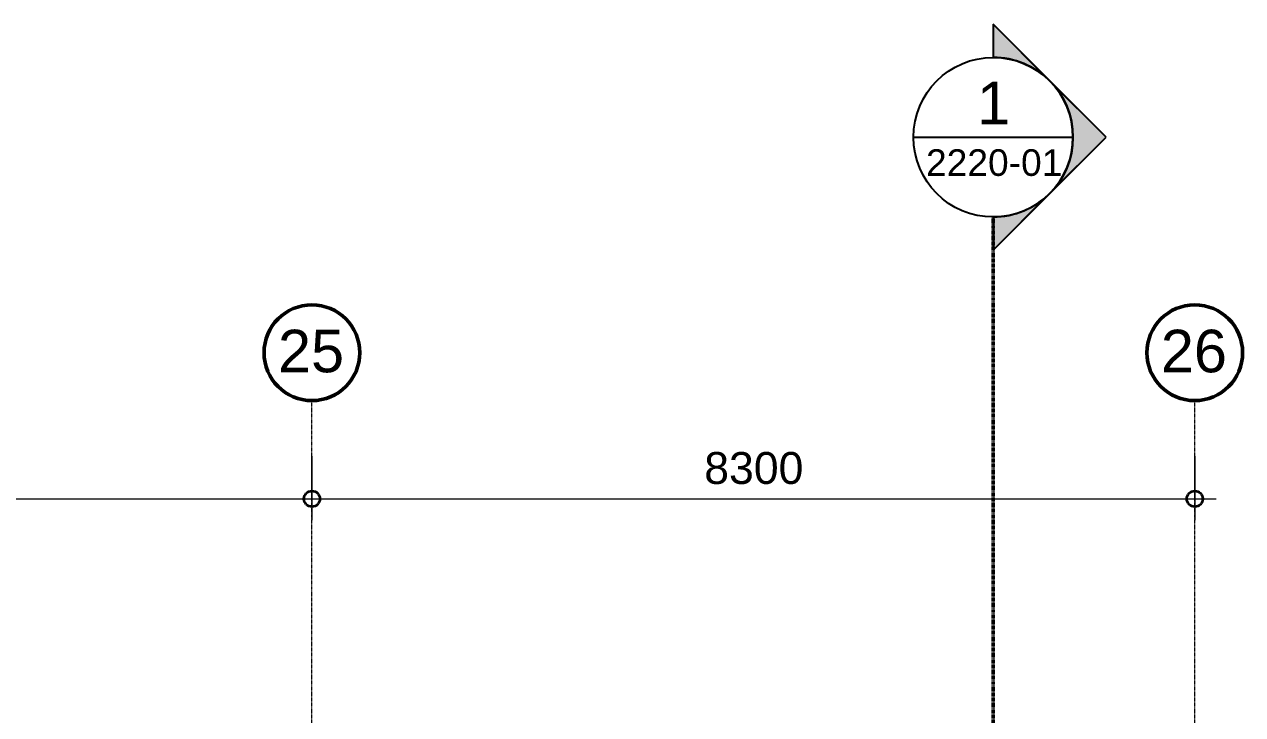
# Model space of a CAD drawing. Header units: millimetres. Extents: x -672391 to -598136, y -134 to 46410.
# Drawn here: x -635621 to -624167, y 39920 to 46410 of the extents above; entities that cross this region are included whole.
import ezdxf

# ---------------------------------------------------------------- set-up
doc = ezdxf.new("R2010")
doc.units = ezdxf.units.MM
doc.linetypes.add('DPA_Grid _ Level 100', pattern=[10, 5.5, -1.6, 1.3, -1.6])
for name, color, linetype, lineweight in [('A-ANNO-DIMS', 1, 'Continuous', 9), ('A-ANNO-DIMS-100', 1, 'Continuous', 9), ('G-ANNO-SECL', 3, 'Continuous', 9), ('S-GRID', 251, 'Continuous', 9), ('S-GRID-IDEN', 3, 'Continuous', 50)]:
    doc.layers.add(name, color=color, linetype=linetype, lineweight=lineweight)
doc.styles.add('Arial', font='arial.ttf', dxfattribs={"height": 400})
doc.styles.add('Arial_1', font='arial.ttf', dxfattribs={"height": 250})
doc.styles.add('Arial_3', font='arial.ttf', dxfattribs={"height": 300})
doc.dimstyles.new('DPA-DIM-3_0_C-C', dxfattribs={"dimscale": 304.8, "dimtxt": 306.07782, "dimasz": 0.492126, "dimexe": 0.656168, "dimexo": 0.0625, "dimgap": 0.164042, "dimtad": 1, "dimdec": 0, "dimzin": 0, "dimdsep": 46, "dimtxsty": 'Arial_3', "dimblk1": 'DOTBLANK', "dimblk2": 'DOTBLANK', "dimsah": 1, "dimcen": 0.09, "dimdle": 0.656168, "dimadec": 8, "dimazin": 0, "dimtfac": 1, "dimtdec": 4, "dimtix": 1, "dimtmove": 0, "dimatfit": 3, "dimfxl": 1.312336, "dimfxlon": 1, "dimtvp": 1, "dimtolj": 1, "dimtzin": 0, "dimarcsym": 2})

# ---------------------------------------------------------------- blocks, each defined once
blk = doc.blocks.new('Grid - 100 Scale-2291345-4212-01 ENLARGED ENTRANCE 2 GROUND LEVEL - REFLECTED CEILING PLAN')
at = {"layer": 'S-GRID-IDEN'}
blk.add_circle((0, 0), 4.5, dxfattribs=at)
blk = doc.blocks.new('DIMBLOCK1-4212-01 ENLARGED ENTRANCE 2 GROUND LEVEL - REFLECTED CEILING PLAN')
at = {"layer": 'A-ANNO-DIMS-100'}
for p, q in [((-654042, 42349), (-654042, 41749)), ((-654042, 41949), (-654042, 42349)), ((-632917, 42349), (-632917, 41749)), ((-632917, 41949), (-632917, 42349)), ((-654242, 41949), (-632917, 41949))]:
    blk.add_line(p, q, dxfattribs=at)
at = {"layer": 'A-ANNO-DIMS-100', "lineweight": 35}
for centre in [(-654042, 41949), (-632917, 41949)]:
    blk.add_circle(centre, 75, dxfattribs=at)
at = {"layer": 'A-ANNO-DIMS-100', "color": 0, "insert": (-644057, 42389), "char_height": 300, "width": 1384.41, "attachment_point": 1, "line_spacing_factor": 0.941778, "style": 'Arial_3'}
blk.add_mtext('21125', dxfattribs=at)
blk = doc.blocks.new('_DotBlank')
at = {"color": 0, "linetype": 'ByBlock', "lineweight": -2}
blk.add_line((-0.5, 0), (-1, 0), dxfattribs=at)
blk.add_circle((0, 0), 0.5, dxfattribs=at)
blk = doc.blocks.new('DIMBLOCK2-4212-01 ENLARGED ENTRANCE 2 GROUND LEVEL - REFLECTED CEILING PLAN')
at = {"layer": 'A-ANNO-DIMS-100'}
for p, q in [((-632917, 42349), (-632917, 41749)), ((-632917, 41949), (-632917, 42349)), ((-624617, 42349), (-624617, 41749)), ((-624617, 41949), (-624617, 42349)), ((-632917, 41949), (-624417, 41949))]:
    blk.add_line(p, q, dxfattribs=at)
at = {"layer": 'A-ANNO-DIMS-100', "lineweight": 35}
for centre in [(-632917, 41949), (-624617, 41949)]:
    blk.add_circle(centre, 75, dxfattribs=at)
at = {"layer": 'A-ANNO-DIMS-100', "color": 0, "insert": (-629229, 42389), "char_height": 300, "width": 1107.53, "attachment_point": 1, "line_spacing_factor": 0.941778, "style": 'Arial_3'}
blk.add_mtext('8300', dxfattribs=at)
blk = doc.blocks.new('Section - Section Head-531884-4212-01 ENLARGED ENTRANCE 2 GROUND LEVEL - REFLECTED CEILING PLAN')
at = {"layer": 'G-ANNO-SECL'}
h = blk.add_hatch(color=256, dxfattribs=at)
edge = h.paths.add_edge_path()
edge.add_line((-12.8, 5.3), (-7.5, 10.61))
edge.add_line((-7.5, 10.61), (-2.2, 5.3))
edge.add_arc((-7.5, 0), 7.5, 45, 135)
h = blk.add_hatch(color=256, dxfattribs=at)
edge = h.paths.add_edge_path()
edge.add_arc((-7.5, 0), 7.5, 0, 45)
edge.add_line((-2.2, 5.3), (3.11, 0))
edge.add_line((3.11, 0), (0, 0))
edge = h.paths.add_edge_path()
edge.add_line((-15, 0), (-18.11, 0))
edge.add_line((-18.11, 0), (-12.8, 5.3))
edge.add_arc((-7.5, 0), 7.5, 135, 180)
at = {"layer": 'G-ANNO-SECL', "lineweight": 25}
for p, q in [((-7.5, 10.61), (-18.11, 0)), ((-7.5, 10.61), (-12.8, 5.3)), ((3.11, 0), (-7.5, 10.61)), ((-2.2, 5.3), (-7.5, 10.61)), ((-12.8, 5.3), (-18.11, 0)), ((3.11, 0), (-2.2, 5.3)), ((-18.11, 0), (-15, 0)), ((-18.11, 0), (-15, 0)), ((0, 0), (3.11, 0)), ((0, 0), (3.11, 0))]:
    blk.add_line(p, q, dxfattribs=at)
blk.add_circle((-7.5, 0), 7.5, dxfattribs=at)
for start, end in [(45, 135), (135, 180), (0, 45)]:
    blk.add_arc((-7.5, 0), 7.5, start, end, dxfattribs=at)

msp = doc.modelspace()

# ---------------------------------------------------------------- linework, layer by layer
at = {"layer": 'G-ANNO-SECL', "lineweight": 25}
msp.add_line((-627262.4, 45348.9), (-625762.4, 45348.9), dxfattribs=at)
at = {"layer": 'G-ANNO-SECL', "linetype": 'DPA_Grid _ Level 100', "lineweight": 50}
msp.add_line((-626512.4, 44598.9), (-626512.4, 12761.8), dxfattribs=at)
at = {"layer": 'S-GRID', "linetype": 'DPA_Grid _ Level 100'}
for p, q in [((-632917.4, 8816.5), (-632917.4, 42872.7)), ((-624617.4, 8816.5), (-624617.4, 42872.7))]:
    msp.add_line(p, q, dxfattribs=at)

# ---------------------------------------------------------------- block references
at = {"layer": 'G-ANNO-SECL', "lineweight": 25, "xscale": 99.99999999999993, "yscale": 99.99999999999993, "zscale": 99.99999999999993, "rotation": 269.9999999999996}
msp.add_blockref('Section - Section Head-531884-4212-01 ENLARGED ENTRANCE 2 GROUND LEVEL - REFLECTED CEILING PLAN', (-626512.4, 44598.9), dxfattribs=at)
at = {"layer": 'S-GRID-IDEN', "xscale": 99.99999999999993, "yscale": 99.99999999999993, "zscale": 99.99999999999993}
for p in [(-632917.4, 43322.7), (-624617.4, 43322.7)]:
    msp.add_blockref('Grid - 100 Scale-2291345-4212-01 ENLARGED ENTRANCE 2 GROUND LEVEL - REFLECTED CEILING PLAN', p, dxfattribs=at)

# ---------------------------------------------------------------- texts
at = {"layer": 'G-ANNO-SECL', "lineweight": 25, "attachment_point": 1}
for s, insert, char_height, width, style in [('1', (-626664.3, 45870.9), 400, 376.793, 'Arial'), ('2220-01', (-627143.8, 45235.1), 250, 1539.24, 'Arial_1')]:
    msp.add_mtext(s, dxfattribs=dict(at, insert=insert, char_height=char_height, width=width, style=style))
at = {"layer": 'S-GRID-IDEN', "lineweight": 9, "char_height": 400, "width": 753.586, "attachment_point": 1, "style": 'Arial'}
for s, insert in [('25', (-633236.2, 43538.6)), ('26', (-624936.2, 43538.6))]:
    msp.add_mtext(s, dxfattribs=dict(at, insert=insert))

# ---------------------------------------------------------------- dimensions: what is measured, and where the dimension line sits
at = {"layer": 'A-ANNO-DIMS'}
for base, p1, p2, override, picture, middle in [((-632917.4, 41949.3), (-654042.4, 42349.3), (-632917.4, 42349.3), {"dimpost": '<>', "dimfxl": 21125}, 'DIMBLOCK1-4212-01 ENLARGED ENTRANCE 2 GROUND LEVEL - REFLECTED CEILING PLAN', (-643479.9, 42152.5)), ((-624617.4, 41949.3), (-632917.4, 42349.3), (-624617.4, 42349.3), {"dimpost": '<>', "dimfxl": 8300}, 'DIMBLOCK2-4212-01 ENLARGED ENTRANCE 2 GROUND LEVEL - REFLECTED CEILING PLAN', (-628767.4, 42152.6))]:
    dim = msp.add_linear_dim(base=base, p1=p1, p2=p2, dimstyle='DPA-DIM-3_0_C-C', override=override, dxfattribs=at)
    dim.commit()
    dim.dimension.update_dxf_attribs({"geometry": picture, "text_midpoint": middle})

doc.saveas('drawing.dxf')
